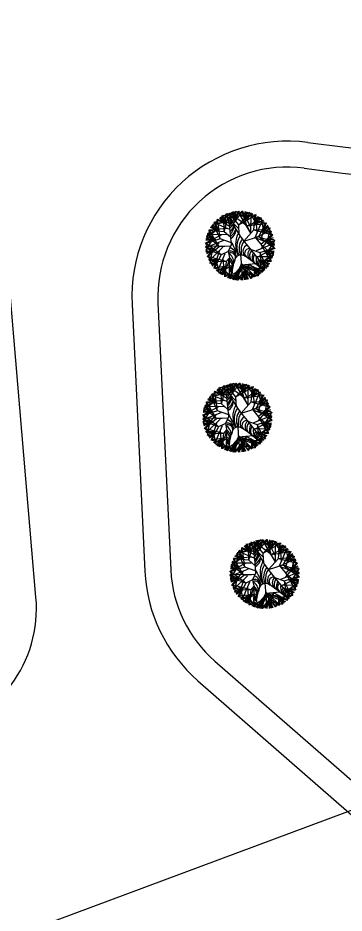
# Model space of a CAD drawing. Header units: metres. Extents: x 263639 to 269142, y 7370519 to 7372711.
# Drawn here: x 265405.34 to 265420.43, y 7371418.11 to 7371459.59 of the extents above; entities that cross this region are included whole.
import ezdxf

# ---------------------------------------------------------------- set-up
doc = ezdxf.new("R2010")
doc.units = ezdxf.units.M
doc.layers.add('CAY', color=94, linetype='Continuous')

# ---------------------------------------------------------------- blocks, each defined once
blk = doc.blocks.new('A$C67F7105B')
at = {"layer": 'CAY', "linetype": 'Continuous'}
for p, q in [((583, 486), (800, 400)), ((0, 400), (290, 400))]:
    blk.add_line(p, q, dxfattribs=at)
for points in [[(152, 659), (205, 673), (231, 710), (251, 742)], [(249, 645), (169, 727)], [(248, 675), (174, 730)], [(218, 662), (188, 739)], [(205, 673), (198, 752)], [(261, 740), (206, 751)], [(251, 641), (206, 751)], [(221, 563), (221, 624), (218, 662), (228, 700), (235, 741), (245, 758), (247, 769)], [(266, 722), (229, 761)], [(249, 645), (238, 752)], [(265, 723), (256, 777)], [(293, 757), (288, 777)], [(482, 627), (288, 777)], [(394, 527), (389, 641), (291, 764)], [(293, 757), (299, 733)], [(332, 712), (293, 757)], [(314, 677), (299, 733)], [(353, 722), (299, 733)], [(300, 730), (324, 727), (362, 751), (407, 782), (439, 798)], [(355, 684), (312, 790)], [(365, 712), (317, 791)], [(318, 668), (321, 676), (332, 712), (356, 743), (378, 778), (394, 790), (400, 800)], [(324, 727), (346, 796)], [(325, 654), (407, 759), (437, 799)], [(332, 712), (334, 795)], [(355, 684), (389, 800)], [(480, 716), (355, 798)], [(355, 680), (355, 798)], [(528, 541), (380, 800)], [(389, 641), (432, 685), (457, 714), (491, 733), (525, 758), (544, 762), (553, 770)], [(389, 641), (544, 728), (592, 758)], [(407, 759), (455, 731), (499, 739), (552, 750), (598, 754)], [(457, 714), (428, 799)], [(530, 537), (482, 627), (433, 800)], [(528, 613), (437, 799)], [(446, 451), (563, 579), (583, 757)], [(455, 731), (502, 787)], [(457, 714), (490, 790)], [(465, 676), (511, 785)], [(467, 680), (468, 794)], [(467, 680), (543, 774)], [(487, 702), (473, 793)], [(595, 661), (511, 785)], [(528, 551), (534, 777)], [(544, 728), (578, 685), (622, 675), (675, 665), (709, 654)], [(569, 633), (614, 738)], [(572, 668), (579, 758)], [(600, 548), (587, 754)], [(596, 646), (618, 735)], [(72, 544), (115, 578), (125, 622), (135, 675), (146, 709)], [(132, 572), (75, 633)], [(115, 578), (82, 642)], [(170, 566), (86, 650)], [(233, 680), (88, 650)], [(284, 588), (103, 668)], [(167, 569), (109, 675)], [(173, 482), (149, 539), (132, 572), (127, 611), (117, 652), (120, 672), (117, 683)], [(218, 662), (138, 702)], [(280, 628), (140, 706)], [(275, 663), (144, 708)], [(173, 482), (152, 659), (144, 708)], [(265, 723), (279, 641), (289, 535), (297, 412), (261, 335), (275, 266), (255, 192), (229, 125), (195, 65)], [(221, 563), (266, 722)], [(314, 677), (355, 591), (403, 511), (456, 437), (512, 364), (569, 292), (627, 217), (642, 196)], [(384, 598), (318, 668)], [(340, 641), (329, 645)], [(446, 451), (619, 503), (706, 660)], [(482, 627), (539, 651), (572, 668), (611, 673), (652, 683), (672, 680), (683, 683)], [(482, 627), (659, 648), (715, 657)], [(566, 630), (650, 714)], [(569, 633), (675, 691)], [(572, 668), (633, 725)], [(576, 491), (668, 697)], [(578, 685), (648, 722)], [(641, 460), (708, 656)], [(645, 551), (727, 631)], [(680, 567), (648, 722)], [(659, 648), (673, 595), (710, 569), (756, 540), (783, 517)], [(662, 582), (702, 662)], [(675, 552), (730, 626)], [(187, 528), (1, 437)], [(139, 595), (15, 511)], [(249, 528), (23, 534)], [(120, 467), (26, 543)], [(159, 389), (115, 432), (86, 457), (67, 491), (42, 525), (38, 544), (30, 553)], [(41, 407), (69, 455), (61, 499), (50, 552), (47, 588)], [(132, 572), (42, 579)], [(290, 500), (221, 563), (43, 583)], [(252, 600), (46, 587)], [(159, 389), (72, 544), (46, 587)], [(167, 569), (62, 614)], [(154, 596), (65, 618)], [(563, 579), (624, 579), (662, 582), (700, 572), (741, 565), (758, 555), (769, 553)], [(563, 579), (734, 531), (782, 518)], [(580, 489), (641, 411), (782, 523)], [(581, 491), (761, 571)], [(641, 549), (751, 594)], [(645, 551), (765, 563)], [(646, 363), (782, 518)], [(662, 582), (739, 612)], [(673, 595), (752, 602)], [(712, 468), (779, 527)], [(722, 447), (752, 602)], [(734, 531), (727, 476), (751, 438), (782, 393), (798, 361)], [(292, 439), (173, 482), (0, 433)], [(211, 461), (0, 380)], [(86, 457), (1, 428)], [(181, 297), (41, 407), (1, 437)], [(84, 480), (2, 355)], [(66, 269), (73, 324), (49, 362), (18, 407), (2, 439)], [(120, 467), (6, 468)], [(98, 487), (7, 473)], [(86, 457), (10, 490)], [(69, 455), (13, 502)], [(124, 465), (15, 511)], [(154, 437), (18, 282)], [(446, 451), (436, 437), (429, 424), (423, 412), (419, 401), (416, 391), (414, 382), (413, 373), (412, 364), (412, 355), (412, 347), (411, 339), (411, 330), (411, 322), (410, 313), (410, 305), (410, 296)], [(589, 339), (800, 420)], [(619, 503), (676, 479), (712, 468), (743, 444), (778, 422), (790, 406), (800, 400)], [(619, 503), (759, 393), (804, 359)], [(680, 445), (798, 445)], [(684, 445), (790, 488)], [(684, 445), (800, 411)], [(712, 468), (795, 466)], [(712, 435), (764, 467)], [(716, 320), (798, 445)], [(727, 476), (803, 452)], [(181, 297), (124, 321), (88, 332), (57, 356), (22, 378), (10, 394), (0, 400)], [(116, 355), (0, 389)], [(120, 355), (2, 355)], [(73, 324), (4, 346)], [(88, 332), (5, 334)], [(88, 365), (9, 317)], [(116, 355), (10, 312)], [(290, 395), (159, 389), (18, 277)], [(88, 332), (21, 273)], [(202, 384), (39, 229)], [(78, 353), (48, 198)], [(159, 340), (92, 145)], [(261, 335), (181, 297), (94, 140)], [(516, 358), (627, 318), (800, 367)], [(613, 272), (799, 363)], [(627, 318), (651, 261), (668, 228), (673, 189), (680, 162)], [(627, 318), (642, 196)], [(641, 411), (685, 368), (714, 343), (733, 309), (758, 275), (762, 256), (770, 247)], [(641, 411), (728, 256), (758, 208)], [(676, 335), (785, 289)], [(680, 333), (774, 257)], [(680, 333), (794, 332)], [(702, 313), (793, 327)], [(714, 343), (799, 372)], [(714, 343), (790, 310)], [(759, 393), (731, 345), (739, 301), (750, 248), (753, 212)], [(731, 345), (787, 298)], [(141, 152), (127, 205), (90, 231), (44, 260), (17, 283)], [(237, 221), (66, 269), (18, 282)], [(237, 221), (176, 221), (138, 218), (100, 228), (59, 235), (42, 245), (31, 247)], [(155, 249), (35, 237)], [(159, 251), (49, 206)], [(138, 218), (61, 188)], [(125, 248), (70, 174)], [(155, 249), (73, 169)], [(138, 218), (98, 138)], [(120, 233), (150, 86)], [(224, 309), (132, 103)], [(200, 252), (213, 46)], [(274, 262), (237, 221), (217, 43)], [(272, 249), (266, 23)], [(337, 233), (326, 200)], [(335, 228), (337, 233), (346, 255), (355, 269), (363, 277), (370, 282), (377, 286), (384, 290), (390, 292), (397, 294), (403, 295), (410, 296), (417, 295), (425, 293), (433, 291), (445, 285), (460, 276), (483, 261), (514, 238), (555, 206), (589, 180)], [(403, 295), (411, 159), (523, 18)], [(585, 271), (777, 266)], [(614, 233), (757, 217)], [(627, 217), (700, 132)], [(627, 217), (694, 146)], [(630, 234), (714, 150)], [(633, 231), (659, 183)], [(633, 231), (738, 186)], [(635, 206), (754, 213)], [(661, 205), (784, 288)], [(668, 228), (725, 167)], [(668, 228), (758, 221)], [(728, 256), (685, 222), (675, 178), (673, 168)], [(685, 222), (722, 152)], [(127, 205), (48, 198)], [(256, 72), (222, 115), (178, 125), (125, 135), (91, 146)], [(269, 167), (141, 152), (92, 144)], [(269, 152), (261, 149), (228, 132), (189, 127), (148, 117), (128, 120), (117, 117)], [(231, 167), (125, 109)], [(234, 170), (150, 86)], [(222, 115), (158, 82)], [(228, 132), (167, 75)], [(204, 154), (182, 65)], [(231, 167), (186, 62)], [(205, 139), (266, 49)], [(228, 132), (221, 42)], [(297, 58), (303, 94), (315, 155), (326, 200)], [(411, 159), (302, 12)], [(411, 159), (368, 115), (343, 86), (309, 67), (320, 11)], [(349, 2), (412, 173), (310, 7)], [(318, 11), (411, 175)], [(413, 124), (327, 7)], [(411, 159), (332, 6)], [(410, 195), (363, 1)], [(503, 181), (393, 41), (363, 1)], [(503, 181), (479, 124), (468, 88), (444, 57), (422, 22), (406, 10), (400, 0)], [(405, 152), (531, 66), (518, 18)], [(409, 195), (571, 39)], [(409, 195), (420, 0)], [(410, 174), (656, 92)], [(579, 188), (411, 175), (582, 138), (572, 100), (565, 59), (555, 42), (553, 31)], [(411, 175), (518, 18)], [(411, 159), (637, 80)], [(445, 116), (411, 0)], [(412, 173), (503, 181), (660, 94)], [(445, 120), (445, 2)], [(445, 116), (488, 10)], [(631, 136), (595, 127), (569, 90), (540, 44), (517, 17)], [(549, 159), (594, 50)], [(551, 155), (631, 73)], [(551, 155), (563, 35)], [(552, 125), (626, 70)], [(555, 206), (673, 107)], [(555, 206), (567, 196)], [(567, 120), (634, 134)], [(579, 185), (579, 184)], [(582, 138), (662, 98)], [(582, 138), (612, 61)], [(595, 127), (602, 48)], [(631, 136), (634, 134)], [(646, 204), (735, 182)], [(652, 117), (656, 92)], [(660, 109), (654, 91)], [(694, 146), (722, 152)], [(266, 54), (248, 50), (212, 47)], [(267, 78), (256, 72), (213, 46)], [(266, 40), (256, 38), (247, 30)], [(266, 37), (257, 26)], [(297, 58), (294, 25)], [(345, 69), (298, 13)], [(343, 86), (310, 10)], [(343, 86), (372, 1)], [(531, 66), (476, 73), (438, 49), (393, 18), (361, 2)], [(435, 88), (483, 9)], [(447, 78), (602, 48)], [(476, 73), (454, 4)], [(468, 88), (466, 5)], [(468, 88), (527, 21)]]:
    blk.add_lwpolyline(points, dxfattribs=at)
for centre, radius, start, end in [((247, 836), 71.6, 277.5661, 304.56), ((349, 663), 116, 119.7276, 137.3236), ((259, 756), 33.9, 280.5315, 1.29), ((92, 876), 251, 314.9799, 325.3709), ((242, 726), 58.3, 303.7147, 3.9578), ((288, 777), 0, 0, 69.12), ((400, 400), 400, 129.4477, 130.2817), ((229, 707), 75.5, 310.1186, 358.9245), ((249, 681), 61.9, 300.5165, 5.265), ((145, 749), 204, 312.306, 332.0196), ((236, 642), 93, 304.4895, 2.0484), ((121, 691), 230, 317.018, 342.9955), ((183, 658), 185, 306.4971, 338.8549), ((241, 591), 117, 296.542, 356.042), ((600, 417), 251, 151.115, 210.4036), ((5682, 3024), 5969, 205.527, 207.2969), ((597, 383), 233, 146.4684, 203.6147), ((564, 366), 175, 140.8631, 203.7689), ((285, 275), 64.5, 330.0376, 111.8449), ((195, 202), 132, 359.3253, 57.9212), ((290, 264), 54.9, 337.5968, 116.6748), ((249, 279), 105, 352.4809, 72.251), ((514, 329), 81.8, 113.5816, 212.0636), ((506, 310), 54.4, 84.0464, 244.9691), ((568, 297), 79.8, 130.0074, 227.4868), ((603, 277), 94.5, 138.9709, 207.1911), ((656, 255), 119, 148.7631, 198.7447), ((124, 122), 208, 17.6271, 43.5597), ((200, 153), 111, 354.4983, 47.2364), ((467, 299), 26.3, 212.0636, 265.0648), ((532, 258), 26.8, 227.4868, 237.4894), ((616, 244), 67.4, 134.5233, 235.8354), ((782, 242), 199, 171.8001, 201.851), ((646, 195), 49.8, 129.7164, 226.2222), ((663, 178), 52.6, 132.7891, 232.4397), ((400, 400), 400, 332.1778, 333.4541), ((400, 400), 400, 343.8089, 345.2637), ((277, 106), 27.9, 342.9193, 108.1993), ((280, 141), 28.2, 358.81, 112.435), ((273, 118), 34.4, 354.8267, 96.2902), ((282, 103), 22, 347.6089, 125.5428), ((285, 95), 18.3, 337.8676, 147.7654), ((671, 170), 43.7, 132.885, 235.6882), ((663, 155), 28.3, 98.7371, 257.7911), ((679, 142), 27.1, 101.7032, 246.9468), ((1039, 1891), 1804, 257.7911, 258.5068), ((696, 134), 32.1, 121.214, 223.3484), ((699, 123), 23.8, 102.7696, 211.7341), ((240, -9), 63.6, 32.6625, 65.7733), ((220, -72), 119, 53.5386, 67.194), ((228, -93), 126, 60.5636, 72.8075), ((284, 81), 17.7, 10.373, 192.0671), ((261, 40), 38.4, 21.6879, 80.4986), ((259, 27), 34.6, 356.004, 77.4729), ((346, 85), 44.2, 162.9193, 180.9834), ((400, 400), 400, 309.6778, 310.2817)]:
    blk.add_arc(centre, radius, start, end, dxfattribs=at)

msp = doc.modelspace()

# ---------------------------------------------------------------- linework, layer by layer
for p, q in [((265410.619, 7371446.327), (265411.214, 7371433.952)), ((265411.818, 7371446.385), (265412.412, 7371434.009)), ((265414.456, 7371429.78), (265423.013, 7371422.299)), ((265413.666, 7371428.877), (265422.223, 7371421.396))]:
    msp.add_line(p, q)
msp.add_lwpolyline([(264487.385, 7371030.18), (264985.471, 7371330.628), (265022.806, 7371337.415), (265406.251, 7371417.452), (265476.662, 7371443.778), (265534.855, 7371470.719), (265583.097, 7371515.804), (265604.022, 7371549.541), (265617.819, 7371582.608), (265627.419, 7371622.1), (265743.618, 7371953.154), (265695.085, 7371971.236), (265680.95, 7371981.488), (265641.096, 7372007.932), (264744.163, 7371821.125)])
msp.add_lwpolyline([(265284.92, 7371511.784), (265306.043, 7371411.529, 0.416998), (265313.207, 7371406.907), (265401.488, 7371426.385, 0.375949), (265406.174, 7371432.752), (265404.684, 7371450.287, 0.299278), (265400.609, 7371455.469), (265349.052, 7371472.718, -0.101913), (265346.958, 7371473.933), (265296.704, 7371518.825, 0.346919), (265289.286, 7371519.28), (265287.37, 7371517.951, 0.30164)], format="xyb", close=True)
for centre, radius, start, end in [((265439.05, 7371608.538), 156.053, 262.52449, 303.58442), ((265439.05, 7371608.538), 157.253, 262.52449, 303.58442), ((265417.811, 7371446.673), 7.2, 82.5245, 182.7503), ((265417.811, 7371446.673), 6, 82.5245, 182.7503), ((265418.405, 7371434.297), 6, 182.7503, 228.8368), ((265418.405, 7371434.297), 7.2, 182.7503, 228.8368)]:
    msp.add_arc(centre, radius, start, end)

# ---------------------------------------------------------------- block references
at = {"layer": 'CAY', "xscale": 0.00400169995384524, "yscale": 0.00400169995384524, "zscale": 0.00400169995384524, "rotation": 0.9832373324163501}
for p in [(265414.044, 7371447.407), (265413.916, 7371439.437), (265415.177, 7371432.19)]:
    msp.add_blockref('A$C67F7105B', p, dxfattribs=at)

doc.saveas('drawing.dxf')
